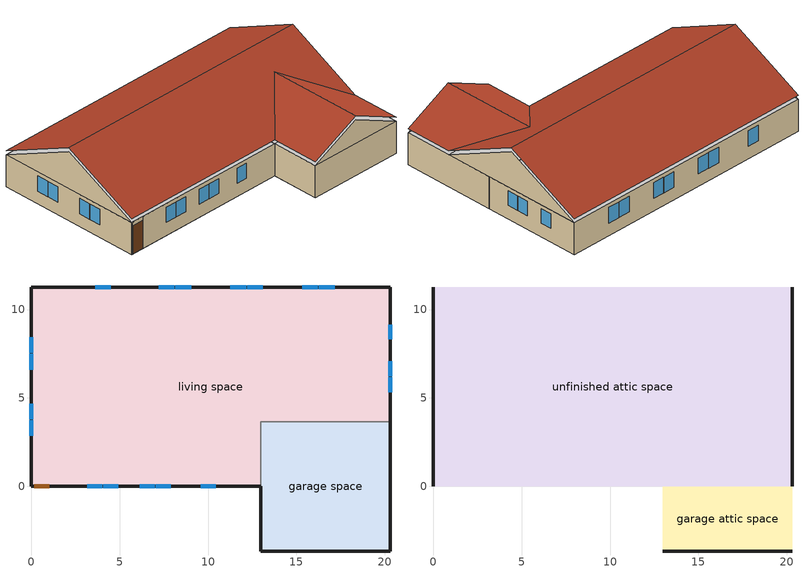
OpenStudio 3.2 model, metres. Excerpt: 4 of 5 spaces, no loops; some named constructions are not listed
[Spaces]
garage space
 floor foundation (FloorFndGrndUnfinSlab): 12.98,-3.66 12.98,3.66 20.3,3.66 20.3,-3.66 z0
 wall outside (WallExtUninsUnfin): 12.98,0 12.98,-3.66 20.3,-3.66 20.3,3.66 z0:2.44
 wall to living space (WallIntFinInsUnfin Reversed): 20.3,3.66 12.98,3.66 12.98,0 z0:2.44
living space
 floor foundation (FloorFndGrndFinSlab): 0,0 0,11.28 20.3,11.28 20.3,3.66 12.98,3.66 12.98,0 z0
 wall outside (WallExtInsFin): 20.3,3.66 20.3,11.28 0,11.28 0,0 0.13,0 1.05,0 12.98,0 z0:2.44
 window (WindowConstruction): 3.16,0 4,0 / 4.06,0 4.91,0 / 6.14,0 6.99,0 / 7.05,0 7.89,0 / 9.58,0 10.42,0 z1.01:2.13; 17.16,11.28 16.27,11.28 / 16.21,11.28 15.32,11.28 / 13.1,11.28 12.21,11.28 / 12.15,11.28 11.26,11.28 / 9.04,11.28 8.15,11.28 / 8.09,11.28 7.2,11.28 / 4.51,11.28 3.61,11.28 z0.94:2.13; 0,8.43 0,7.55 / 0,7.49 0,6.61 / 0,4.67 0,3.79 / 0,3.73 0,2.85 z0.96:2.13; 20.3,5.33 20.3,6.17 / 20.3,6.23 20.3,7.06 / 20.3,8.32 20.3,9.15 z1.02:2.13
 door (Door): 0.15,0 1.02,0 z0:2.13
unfinished attic space
 floor to garage space (FloorUnfinUninsUnfin): 20.3,3.66 20.3,0 12.98,0 12.98,3.66 z2.44
 floor to living space (FloorFinInsUnfinAttic): 20.3,11.28 20.3,3.66 12.98,3.66 12.98,0 0,0 0,11.28 z2.44
 wall outside (WallExtUninsUnfin): 0,5.64,5.26 0,11.28,2.44 0,0,2.44; 20.3,5.64,5.26 20.3,0,2.44 20.3,11.28,2.44
 roof outside (RoofUnfinInsExt): 0,5.64,5.56 20.3,5.64,5.56 20.3,11.28,2.74 0,11.28,2.74; 0,5.64,5.56 0,0,2.74 12.98,0,2.74 16.64,3.66,4.57 20.3,0,2.74 20.3,5.64,5.56
garage attic space
 floor to garage space (FloorUnfinUninsUnfin): 12.98,-3.66 12.98,0 20.3,0 20.3,-3.66 z2.44
 wall outside (WallExtUninsUnfin): 12.98,-3.66,2.44 20.3,-3.66,2.44 16.64,-3.66,4.27
 roof outside (RoofUnfinUninsExt 1): 12.98,0,2.74 12.98,-3.66,2.74 16.64,-3.66,4.57 16.64,3.66,4.57; 20.3,0,2.74 16.64,3.66,4.57 16.64,-3.66,4.57 20.3,-3.66,2.74
[Material] Roughness=Rough
Name | Thickness {m} | Conductivity {W/m-K} | Density {kg/m3} | Specific Heat {J/kg-K} | Thermal Absorptance | Solar Absorptance | Visible Absorptance
Drywall 0.5 in. | 0.0127 | 0.160291 | 801 | 837.4 | 0.9 | 0.5 | 0.1
FloorUATrussandIns | 0.0889 | 0.0555643 | 50.7834 | 1165.1 | 0.9 | 0.5 | 0.9
FloorUAAdditionalCeilingIns | 0.266954 | 0.0531827 | 16.02 | 1046.75
RoofSheathing | 0.01905 | 0.115458 | 512.64 | 1214.23 | 0.82 | 0.3 | 0.3
WallSheathing | 0.0127 | 0.115458 | 512.64 | 1214.23 | 0.82 | 0.3 | 0.3
WallStudAndCavity 1 | 0.0889 | 0.346661 | 129.063 | 1212.76 | 0.82 | 0.3 | 0.82
FloorFinStudAndAirFloor | 0.1397 | 0.606274 | 67.691 | 1210.98 | 0.82 | 0.3 | 0.3
[Construction]
FloorFinInsUnfinAttic Reversed: FloorUAAdditionalCeilingIns, FloorUATrussandIns, Drywall 0.5 in.
WallIntFinInsUnfin: WallSheathing, WallStudAndCavity 1
FloorUnfinUninsUnfin Reversed: RoofSheathing, FloorFinStudAndAirFloor
[Schedule:Ruleset]
Name | Default Day Schedule | Summer Design Day Schedule | Winter Design Day Schedule
res mv_1 range exhaust schedule | Schedule Day 18 | res mv_1 range exhaust schedule summer design | res mv_1 range exhaust schedule winter design
res mv_1 bath exhaust schedule | Schedule Day 19 | res mv_1 bath exhaust schedule summer design | res mv_1 bath exhaust schedule winter design
[Schedule:Day]
res nv_1 temp schedule weekday1; res nv_1 temp schedule weekday2; res nv_1 temp schedule weekday3; res nv_1 temp schedule weekday4; res nv_1 temp schedule weekday10; res nv_1 temp schedule weekday11; res nv_1 temp schedule weekday12: 4, 0, 21.6667, 12, 0, 24.4444, 24, 0, 21.6667
res nv_1 temp schedule weekend1; res nv_1 temp schedule weekend2; res nv_1 temp schedule weekend3; res nv_1 temp schedule weekend4; res nv_1 temp schedule weekend10; res nv_1 temp schedule weekend11; res nv_1 temp schedule weekend12: 24, 0, 21.6667
res nv_1 temp schedule allday5; res nv_1 temp schedule allday6; res nv_1 temp schedule allday7; res nv_1 temp schedule allday8; res nv_1 temp schedule allday9: 24, 0, 22.7778
res nv_1 availability schedule allday1 on; res nv_1 availability schedule allday1 on 1; res nv_1 availability schedule allday1 on 2; res nv_1 availability schedule allday1 on 3; res nv_1 availability schedule allday1 on 4; res nv_1 availability schedule allday1 on 5; res nv_1 availability schedule allday1 on 6; res nv_1 availability schedule allday1 on 7; res nv_1 availability schedule allday1 on 8; res nv_1 availability schedule allday1 on 9; res nv_1 availability schedule allday1 on 10; res nv_1 availability schedule allday1 on 11: 1, 0, 1, 2, 0, 1, 3, 0, 1, 4, 0, 1, 5, 0, 1, 6, 0, 1, 7, 0, 1, 8, 0, 1, 9, 0, 1, 10, 0, 1, 11, 0, 1, 12, 0, 1, 13, 0, 1, 14, 0, 1, 15, 0, 1, 16, 0, 1, 17, 0, 1, 18, 0, 1, 19, 0, 1, 20, 0, 1, 21, 0, 1, 22, 0, 1, 23, 0, 1, 24, 0, 1
Schedule Day 18; res mv_1 range exhaust schedule winter design; Schedule Day 19; res mv_1 bath exhaust schedule winter design: 24, 0, 0
res mv_1 range exhaust schedule allday1; res mv_1 range exhaust schedule allday2; res mv_1 range exhaust schedule allday3; res mv_1 range exhaust schedule allday4; res mv_1 range exhaust schedule allday5; res mv_1 range exhaust schedule allday6; res mv_1 range exhaust schedule allday7; res mv_1 range exhaust schedule allday8; res mv_1 range exhaust schedule allday9; res mv_1 range exhaust schedule allday10; res mv_1 range exhaust schedule allday11; res mv_1 range exhaust schedule allday12: 14, 0, 0, 15, 0, 1, 24, 0, 0
res mv_1 range exhaust schedule summer design; res mv_1 bath exhaust schedule summer design: 24, 0, 1
res mv_1 bath exhaust schedule allday1; res mv_1 bath exhaust schedule allday2; res mv_1 bath exhaust schedule allday3; res mv_1 bath exhaust schedule allday4; res mv_1 bath exhaust schedule allday5; res mv_1 bath exhaust schedule allday6; res mv_1 bath exhaust schedule allday7; res mv_1 bath exhaust schedule allday8; res mv_1 bath exhaust schedule allday9; res mv_1 bath exhaust schedule allday10; res mv_1 bath exhaust schedule allday11; res mv_1 bath exhaust schedule allday12: 19, 0, 0, 20, 0, 1, 24, 0, 0
[Schedule:Rule] Apply Sunday=Yes; Apply Monday=Yes; Apply Tuesday=Yes; Apply Wednesday=Yes; Apply Thursday=Yes; Apply Friday=Yes; Apply Saturday=Yes; Date Specification Type=DateRange; Start Day=1
Name | Schedule Ruleset | Rule Order | Day Schedule | Start Month | End Month | End Day
res mv_1 range exhaust schedule allday rule1 | res mv_1 range exhaust schedule | 11 | res mv_1 range exhaust schedule allday1 | 1 | 1 | 31
res mv_1 range exhaust schedule allday rule2 | res mv_1 range exhaust schedule | 10 | res mv_1 range exhaust schedule allday2 | 2 | 2 | 28
res mv_1 range exhaust schedule allday rule3 | res mv_1 range exhaust schedule | 9 | res mv_1 range exhaust schedule allday3 | 3 | 3 | 31
res mv_1 range exhaust schedule allday rule4 | res mv_1 range exhaust schedule | 8 | res mv_1 range exhaust schedule allday4 | 4 | 4 | 30
res mv_1 range exhaust schedule allday rule5 | res mv_1 range exhaust schedule | 7 | res mv_1 range exhaust schedule allday5 | 5 | 5 | 31
res mv_1 range exhaust schedule allday rule6 | res mv_1 range exhaust schedule | 6 | res mv_1 range exhaust schedule allday6 | 6 | 6 | 30
res mv_1 range exhaust schedule allday rule7 | res mv_1 range exhaust schedule | 5 | res mv_1 range exhaust schedule allday7 | 7 | 7 | 31
res mv_1 range exhaust schedule allday rule8 | res mv_1 range exhaust schedule | 4 | res mv_1 range exhaust schedule allday8 | 8 | 8 | 31
res mv_1 range exhaust schedule allday rule9 | res mv_1 range exhaust schedule | 3 | res mv_1 range exhaust schedule allday9 | 9 | 9 | 30
res mv_1 range exhaust schedule allday rule10 | res mv_1 range exhaust schedule | 2 | res mv_1 range exhaust schedule allday10 | 10 | 10 | 31
res mv_1 range exhaust schedule allday rule11 | res mv_1 range exhaust schedule | 1 | res mv_1 range exhaust schedule allday11 | 11 | 11 | 30
res mv_1 range exhaust schedule allday rule12 | res mv_1 range exhaust schedule | 0 | res mv_1 range exhaust schedule allday12 | 12 | 12 | 31
res mv_1 bath exhaust schedule allday rule1 | res mv_1 bath exhaust schedule | 11 | res mv_1 bath exhaust schedule allday1 | 1 | 1 | 31
res mv_1 bath exhaust schedule allday rule2 | res mv_1 bath exhaust schedule | 10 | res mv_1 bath exhaust schedule allday2 | 2 | 2 | 28
res mv_1 bath exhaust schedule allday rule3 | res mv_1 bath exhaust schedule | 9 | res mv_1 bath exhaust schedule allday3 | 3 | 3 | 31
res mv_1 bath exhaust schedule allday rule4 | res mv_1 bath exhaust schedule | 8 | res mv_1 bath exhaust schedule allday4 | 4 | 4 | 30
res mv_1 bath exhaust schedule allday rule5 | res mv_1 bath exhaust schedule | 7 | res mv_1 bath exhaust schedule allday5 | 5 | 5 | 31
res mv_1 bath exhaust schedule allday rule6 | res mv_1 bath exhaust schedule | 6 | res mv_1 bath exhaust schedule allday6 | 6 | 6 | 30
res mv_1 bath exhaust schedule allday rule7 | res mv_1 bath exhaust schedule | 5 | res mv_1 bath exhaust schedule allday7 | 7 | 7 | 31
res mv_1 bath exhaust schedule allday rule8 | res mv_1 bath exhaust schedule | 4 | res mv_1 bath exhaust schedule allday8 | 8 | 8 | 31
res mv_1 bath exhaust schedule allday rule9 | res mv_1 bath exhaust schedule | 3 | res mv_1 bath exhaust schedule allday9 | 9 | 9 | 30
res mv_1 bath exhaust schedule allday rule10 | res mv_1 bath exhaust schedule | 2 | res mv_1 bath exhaust schedule allday10 | 10 | 10 | 31
res mv_1 bath exhaust schedule allday rule11 | res mv_1 bath exhaust schedule | 1 | res mv_1 bath exhaust schedule allday11 | 11 | 11 | 30
res mv_1 bath exhaust schedule allday rule12 | res mv_1 bath exhaust schedule | 0 | res mv_1 bath exhaust schedule allday12 | 12 | 12 | 31
